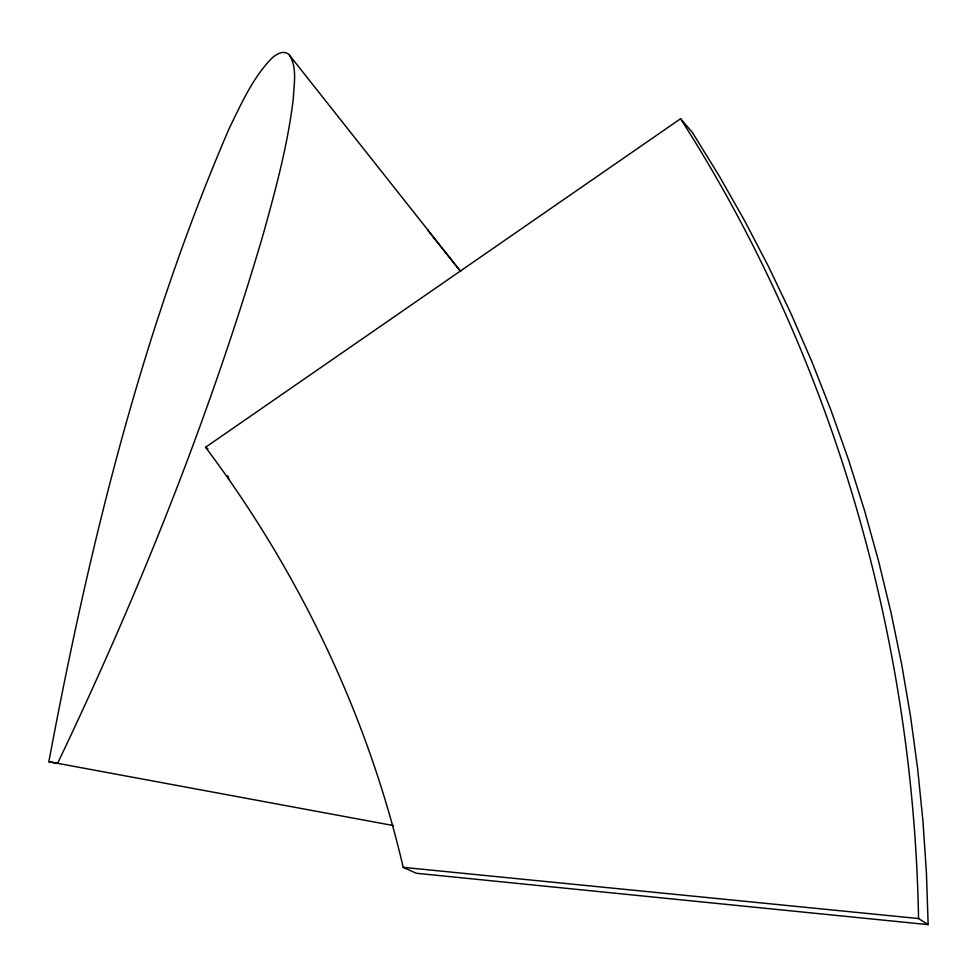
<?xml version="1.0" encoding="UTF-8"?>
<svg xmlns="http://www.w3.org/2000/svg" width="977" height="977" viewBox="0 0 977 977"><rect width="100%" height="100%" fill="white"/><g stroke="black" fill="none" stroke-linecap="round" stroke-linejoin="round"><path stroke-width="1.47" d="M289.595 55.323C297.399 68.121 293.894 84.401 293.308 98.518C287.812 144.877 275.49 190.088 263.021 234.956C209.676 416.507 139.113 592.77 57.558 763.416L48.85 761.706C89.31 545.618 142.166 329.835 229.607 127.523C241.307 103.843 252.274 78.868 270.629 59.438C275.05 54.688 284.16 48.765 289.595 55.323L428.329 230.584M205.573 447.258L680.566 118.742L692.339 132.371L719.219 175.994L744.669 220.814L768.618 266.758L791.04 313.739L811.875 361.698L831.085 410.535L848.647 460.155L864.511 510.47L878.653 561.372L891.061 612.75L901.698 664.494L910.564 716.495L917.635 768.643L922.923 820.79L926.428 872.84L928.15 924.645L416.263 873.255L403.208 867.344C367.804 715.445 299.06 571.924 205.573 447.258L207.954 448.797M403.208 867.344L918.551 918.551L928.15 924.645M393.426 825.565L48.85 761.706M459.886 270.531L427.682 229.937L460.717 271.569M680.566 118.742C832.538 356.263 913.532 637.053 918.551 918.551M227.775 475.762A563.949 390.031 -63.8 0 1 229.021 479.548"/></g></svg>
